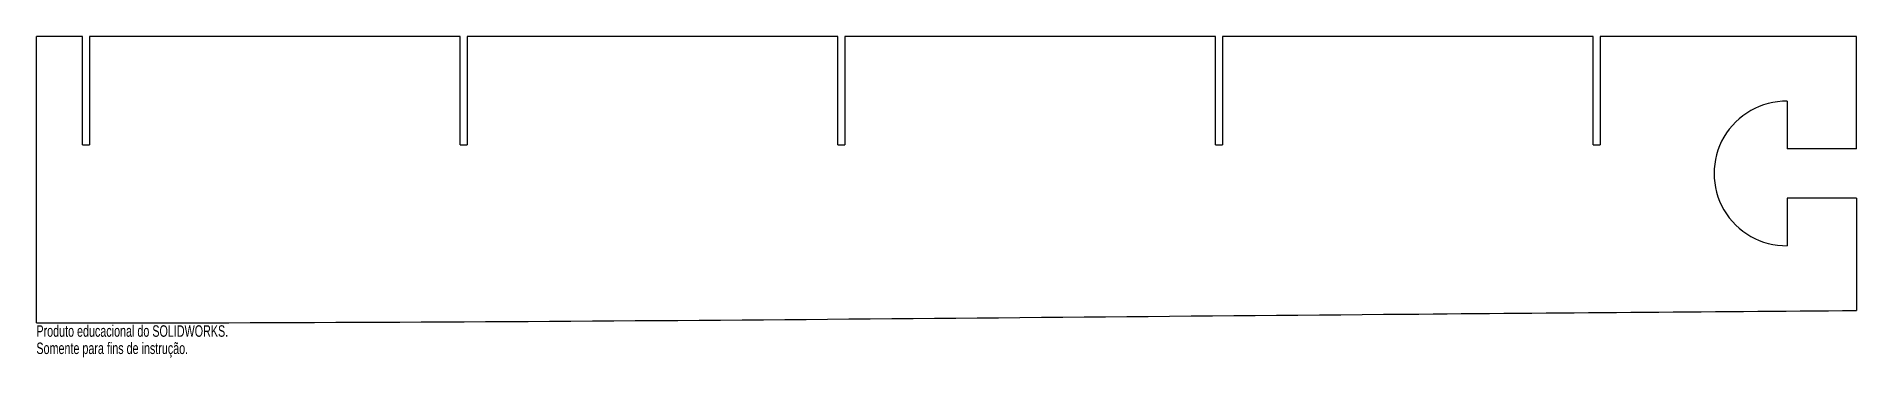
# Model space of a CAD drawing. Header units: millimetres. Extents: x 394 to 1160, y -335 to -200.
import ezdxf

# ---------------------------------------------------------------- set-up
doc = ezdxf.new("R2010")
doc.units = ezdxf.units.MM
doc.styles.add('SLDTEXTSTYLE0', font='TXT', dxfattribs={"width": 0.7})

msp = doc.modelspace()

# ---------------------------------------------------------------- linework, layer by layer
at = {"color": 7, "linetype": 'Continuous', "lineweight": 25}
for p, q in [((412.9, -200.42), (393.53, -200.42)), ((393.53, -320.88), (393.53, -200.42)), ((412.9, -245.98), (412.9, -200.42)), ((571.9, -200.42), (415.9, -200.42)), ((415.9, -200.42), (415.9, -245.98)), ((571.9, -245.98), (571.9, -200.42)), ((730.9, -200.42), (574.9, -200.42)), ((574.9, -200.42), (574.9, -245.98)), ((730.9, -245.98), (730.9, -200.42)), ((889.9, -200.42), (733.9, -200.42)), ((733.9, -200.42), (733.9, -245.98)), ((889.9, -245.98), (889.9, -200.42)), ((1048.9, -200.42), (892.9, -200.42)), ((892.9, -200.42), (892.9, -245.98)), ((1048.9, -245.98), (1048.9, -200.42)), ((1159.8, -200.42), (1051.9, -200.42)), ((1051.9, -200.42), (1051.9, -245.98)), ((1159.8, -247.65), (1159.8, -200.42)), ((1130.6, -227.66), (1130.6, -247.65)), ((412.9, -245.98), (415.9, -245.98)), ((571.9, -245.98), (574.9, -245.98)), ((730.9, -245.98), (733.9, -245.98)), ((889.9, -245.98), (892.9, -245.98)), ((1048.9, -245.98), (1051.9, -245.98)), ((1159.8, -247.65), (1130.6, -247.65)), ((1159.8, -268.45), (1130.6, -268.45)), ((1130.6, -268.45), (1130.6, -288.45)), ((1159.8, -268.45), (1159.8, -315.68))]:
    msp.add_line(p, q, dxfattribs=at)
msp.add_arc((1130.2, -258.05), 30.4, 89.24609, 270.75391, dxfattribs=at)
msp.add_open_spline([(393.53, -320.88), (585.57, -321), (777.6, -318.79), (969.63, -317.21), (1033.02, -316.68), (1096.41, -316.17), (1159.8, -315.68)], degree=3, knots=[0, 0, 0, 0, 0.5761106, 0.5761106, 0.5761106, 0.7662847, 0.7662847, 0.7662847, 0.7662847], dxfattribs=at)

# ---------------------------------------------------------------- texts
at = {"color": 7, "linetype": 'Continuous', "char_height": 4.8336, "attachment_point": 1, "style": 'SLDTEXTSTYLE0'}
for s, insert in [('Produto educacional do SOLIDWORKS.', (393.53, -321.9)), ('Somente para fins de instrução.', (393.53, -329.15))]:
    msp.add_mtext(s, dxfattribs=dict(at, insert=insert))

doc.saveas('drawing.dxf')
